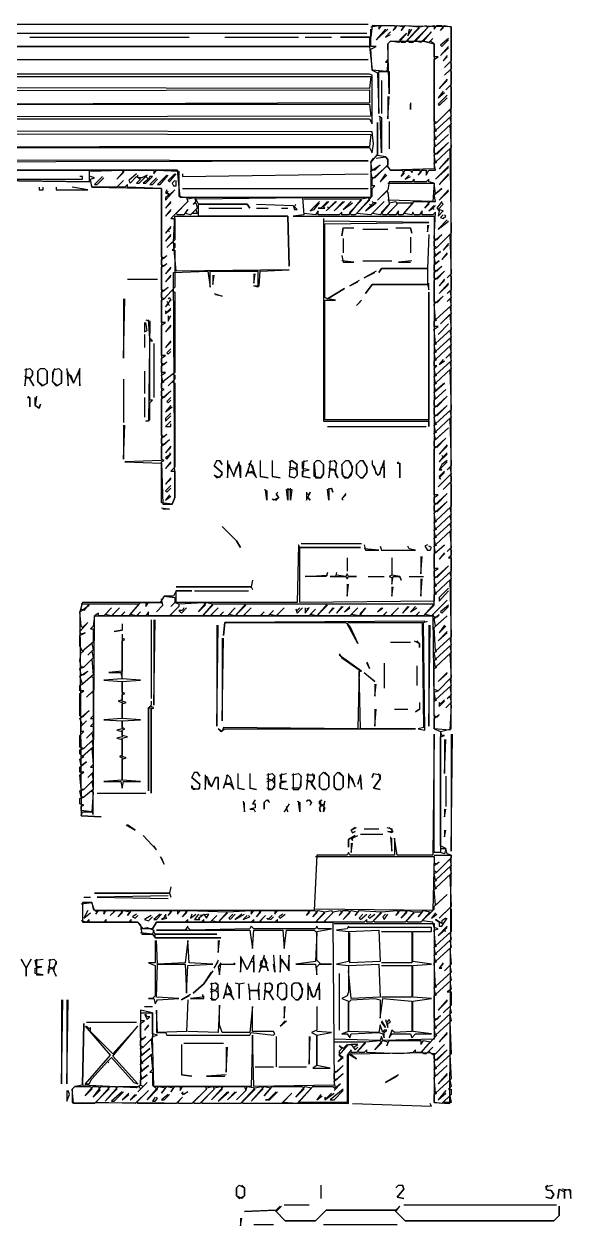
# Model space of a CAD drawing. Header units: metres. Extents: x 54 to 989, y 46 to 960.
# Drawn here: x 574 to 989, y 46 to 960 of the extents above; entities that cross this region are included whole.
import ezdxf

# ---------------------------------------------------------------- set-up
doc = ezdxf.new("R2010")
doc.units = ezdxf.units.M
doc.layers.add('A-FURN', color=2, linetype='Continuous')
doc.layers.add('A-WALL', color=1, linetype='Continuous')

msp = doc.modelspace()

# ---------------------------------------------------------------- linework, layer by layer
at = {"layer": 'A-FURN'}
for points in [[(221, 960), (835, 960)], [(848, 956), (841, 948), (850, 956)], [(852, 954), (848, 950), (852, 952)], [(866, 956), (865, 951), (868, 956)], [(578, 950), (699, 950)], [(726, 950), (782, 950)], [(787, 950), (807, 950)], [(896, 949), (890, 944), (891, 943), (896, 948)], [(896, 943), (890, 936), (896, 942)], [(220, 933), (835, 933), (221, 932)], [(895, 936), (892, 932), (895, 935)], [(217, 930), (217, 869), (219, 877), (837, 876), (836, 867), (220, 866), (836, 866), (838, 862), (839, 869), (838, 878), (218, 879), (219, 888), (836, 888), (838, 884), (838, 921), (836, 922), (219, 922), (218, 930)], [(218, 920), (837, 920), (836, 911), (218, 912)], [(895, 918), (889, 911), (895, 917)], [(218, 909), (836, 910), (836, 900), (556, 899), (836, 899), (837, 890), (219, 889), (219, 899), (481, 900), (218, 901)], [(850, 905), (850, 888), (851, 905)], [(892, 909), (888, 904), (893, 908)], [(895, 906), (888, 899), (889, 898), (895, 904)], [(220, 857), (360, 855), (835, 856), (231, 857)], [(896, 852), (886, 842), (896, 851)], [(896, 858), (889, 850), (896, 857)], [(559, 844), (558, 842), (618, 842), (618, 844), (616, 844)], [(633, 844), (627, 838), (629, 838), (634, 843)], [(659, 846), (653, 841), (654, 839), (659, 844), (662, 842), (659, 839), (661, 839), (666, 844), (668, 842), (664, 839), (666, 839), (671, 844), (669, 844), (668, 842), (666, 844), (667, 845), (663, 843), (660, 843), (660, 845)], [(674, 843), (669, 838), (671, 838), (675, 842)], [(682, 845), (675, 838), (677, 838), (683, 845)], [(688, 846), (683, 841), (684, 840), (689, 846)], [(688, 841), (686, 839), (687, 837), (689, 837), (689, 841)], [(694, 846), (694, 844), (835, 846)], [(848, 846), (844, 840), (849, 845)], [(866, 845), (863, 842), (867, 844)], [(896, 846), (889, 838), (896, 845)], [(585, 836), (585, 834), (588, 834), (588, 836)], [(598, 836), (598, 834), (622, 834), (610, 836)], [(682, 834), (681, 832), (684, 830), (681, 828), (681, 826), (688, 834), (684, 830), (682, 832), (683, 833)], [(694, 835), (835, 835)], [(896, 834), (889, 826), (896, 833)], [(685, 825), (681, 820), (685, 824)], [(750, 823), (778, 822), (779, 819), (781, 819), (779, 821), (780, 823)], [(798, 825), (791, 818), (794, 819), (798, 824)], [(804, 825), (799, 820), (797, 820), (802, 820), (801, 821), (805, 825)], [(810, 825), (805, 820), (804, 821), (805, 820), (803, 818), (811, 825)], [(816, 825), (809, 818), (817, 825)], [(822, 825), (816, 819), (823, 824)], [(838, 825), (839, 824), (837, 822), (836, 823), (837, 822), (833, 818), (841, 824), (839, 824)], [(891, 825), (887, 820), (889, 818), (888, 814), (892, 818), (888, 819), (892, 823), (891, 824)], [(685, 819), (681, 814), (685, 818)], [(750, 820), (759, 820)], [(769, 820), (774, 820)], [(885, 822), (881, 818), (884, 820), (885, 819), (884, 820), (886, 822)], [(892, 815), (890, 813), (892, 812), (894, 814), (893, 815)], [(685, 806), (681, 801), (683, 803), (684, 802), (683, 803), (685, 805)], [(880, 807), (880, 802), (881, 807)], [(895, 811), (888, 804), (896, 810)], [(685, 800), (681, 795), (685, 799)], [(896, 793), (892, 788), (896, 792)], [(895, 786), (891, 781), (895, 785)], [(685, 775), (681, 770), (685, 774)], [(685, 769), (681, 764), (685, 768)], [(717, 769), (717, 762), (718, 769)], [(748, 770), (748, 763), (749, 770)], [(652, 766), (675, 766)], [(893, 766), (889, 761), (893, 765)], [(896, 763), (889, 755), (896, 762)], [(649, 751), (649, 706), (650, 751)], [(684, 752), (683, 751), (684, 752), (685, 750), (683, 748), (682, 749), (683, 748), (681, 745), (683, 747), (684, 746), (683, 747), (685, 751)], [(685, 744), (682, 741), (681, 742), (681, 740), (685, 743)], [(665, 733), (665, 726), (667, 727), (666, 733)], [(683, 738), (683, 734), (685, 738), (684, 737)], [(685, 731), (681, 726), (685, 730)], [(685, 719), (681, 714), (685, 718)], [(685, 713), (682, 710), (683, 709), (685, 711)], [(892, 705), (889, 701), (893, 704)], [(685, 670), (681, 665), (686, 669)], [(685, 676), (682, 673), (683, 672), (685, 674)], [(685, 664), (681, 660), (681, 658), (685, 662)], [(649, 655), (649, 629), (650, 655)], [(685, 658), (681, 654), (685, 654), (685, 656)], [(804, 654), (879, 654)], [(895, 640), (889, 633), (895, 639)], [(685, 639), (681, 634), (685, 638)], [(684, 634), (685, 633), (681, 630), (682, 629), (685, 633)], [(895, 634), (892, 631), (891, 632), (892, 631), (889, 627), (895, 633)], [(685, 627), (681, 622), (685, 626)], [(895, 628), (891, 625), (889, 621), (891, 621), (890, 622), (895, 627)], [(685, 615), (681, 610), (685, 614)], [(893, 620), (889, 616), (890, 614), (889, 615), (893, 619)], [(685, 609), (681, 605), (682, 604), (685, 607)], [(684, 602), (681, 598), (685, 601)], [(784, 565), (830, 565)], [(844, 563), (845, 560), (871, 560), (866, 561), (865, 563)], [(880, 564), (878, 563), (880, 560), (882, 560), (883, 562), (881, 563)], [(893, 558), (889, 553), (893, 557)], [(875, 555), (875, 542), (876, 555)], [(819, 534), (819, 525), (820, 534)], [(853, 532), (853, 525), (854, 532)], [(875, 538), (875, 525), (876, 538)], [(896, 531), (889, 524), (889, 521), (896, 529)], [(703, 529), (744, 529)], [(695, 516), (694, 514), (691, 514), (693, 512), (697, 516)], [(783, 516), (781, 514), (780, 515), (781, 512), (785, 516)], [(787, 516), (787, 512), (790, 516), (788, 515)], [(808, 516), (805, 512), (809, 516)], [(815, 517), (811, 512), (816, 517)], [(821, 517), (817, 513), (821, 516)], [(845, 516), (842, 513), (846, 516)], [(865, 517), (861, 512), (866, 517)], [(871, 517), (867, 513), (872, 516)], [(896, 518), (890, 513), (891, 512), (896, 517)], [(672, 507), (672, 442), (673, 507)], [(720, 503), (720, 426), (721, 503)], [(881, 503), (881, 426), (882, 503)], [(893, 503), (889, 497), (894, 502)], [(895, 498), (888, 491), (895, 497)], [(724, 493), (724, 430), (725, 493)], [(895, 467), (888, 460), (895, 466)], [(840, 458), (840, 449), (841, 458)], [(840, 439), (840, 426), (841, 439)], [(855, 439), (865, 439)], [(893, 446), (890, 443), (889, 444), (889, 441), (893, 445)], [(893, 416), (893, 390), (894, 416)], [(898, 420), (898, 331), (899, 420)], [(629, 375), (666, 375)], [(893, 363), (893, 357), (894, 363)], [(893, 347), (893, 342), (894, 347)], [(822, 337), (822, 330), (823, 337)], [(619, 296), (624, 296)], [(683, 297), (629, 296), (683, 295)], [(622, 286), (619, 280), (624, 284)], [(886, 284), (883, 280), (887, 283)], [(659, 283), (656, 281), (658, 280), (660, 282)], [(670, 282), (665, 279), (668, 278), (671, 281)], [(677, 283), (672, 279), (674, 279), (678, 283)], [(681, 283), (681, 281), (678, 279), (682, 280), (680, 282)], [(701, 283), (700, 280), (704, 283)], [(706, 283), (703, 279), (707, 279), (706, 280), (710, 283), (712, 280), (714, 283), (707, 282)], [(732, 283), (729, 280), (730, 279), (734, 283)], [(739, 283), (734, 279), (741, 283)], [(743, 282), (740, 279), (745, 281), (744, 282)], [(762, 282), (759, 279), (758, 280), (761, 279), (763, 281)], [(770, 283), (767, 281), (768, 280), (772, 283)], [(831, 283), (828, 280), (829, 279), (834, 283)], [(837, 283), (835, 281), (836, 280), (840, 283)], [(848, 283), (846, 281), (847, 279), (850, 283)], [(894, 280), (891, 278), (891, 276), (886, 279), (889, 277), (889, 274), (891, 274), (895, 280)], [(698, 274), (696, 271), (674, 271), (745, 271), (747, 257), (748, 271), (770, 271), (771, 257), (773, 271), (794, 271), (796, 269), (795, 247), (780, 245), (795, 245), (796, 237), (796, 243), (798, 245), (807, 245), (799, 245), (796, 248), (796, 270), (807, 272), (797, 272), (796, 274), (795, 272), (748, 272), (746, 274), (745, 272), (700, 271), (698, 273)], [(820, 274), (819, 272), (811, 271), (820, 270), (820, 247), (811, 245), (820, 244), (820, 224), (819, 221), (815, 219), (820, 217), (820, 194), (815, 192), (819, 192), (821, 189), (822, 192), (843, 193), (846, 192), (847, 189), (847, 193), (849, 195), (847, 195), (846, 193), (844, 199), (843, 193), (820, 194), (820, 216), (822, 218), (840, 219), (844, 218), (844, 204), (846, 219), (868, 217), (868, 194), (855, 193), (853, 195), (851, 189), (853, 192), (867, 192), (868, 189), (871, 192), (883, 192), (869, 194), (869, 217), (883, 219), (869, 220), (869, 244), (883, 245), (869, 247), (869, 270), (883, 270), (883, 273), (820, 273)], [(820, 270), (843, 271), (844, 247), (821, 246), (821, 269)], [(845, 270), (868, 270), (868, 246), (845, 246)], [(895, 274), (888, 267), (893, 271), (894, 270), (893, 271), (895, 273)], [(673, 263), (673, 246), (668, 246), (673, 244), (673, 221), (671, 219), (668, 219), (672, 219), (673, 215), (675, 218), (691, 219), (674, 220), (675, 245), (696, 245), (697, 223), (698, 244), (717, 245), (699, 246), (698, 263), (696, 246), (675, 245), (674, 263)], [(721, 263), (721, 254), (722, 263)], [(723, 246), (721, 243), (722, 237), (723, 245), (734, 245), (733, 246)], [(820, 244), (843, 245), (844, 220), (822, 219), (820, 240)], [(845, 244), (868, 244), (868, 220), (845, 220)], [(892, 246), (889, 242), (891, 242), (890, 243), (892, 245)], [(709, 222), (709, 220), (700, 219), (710, 219), (710, 221)], [(602, 218), (602, 154), (603, 218)], [(606, 218), (606, 154), (607, 218)], [(665, 213), (671, 213)], [(698, 218), (697, 194), (675, 193), (674, 210), (674, 193), (681, 193), (682, 191), (745, 191), (746, 193), (763, 191), (764, 192), (763, 194), (747, 194), (747, 213), (745, 193), (724, 193), (722, 199), (722, 214), (721, 193), (698, 194)], [(771, 213), (771, 204), (772, 213)], [(796, 213), (796, 195), (792, 193), (796, 191), (796, 168), (793, 166), (806, 166), (796, 168), (796, 191), (807, 193), (796, 194)], [(895, 218), (888, 210), (895, 217)], [(665, 207), (667, 203), (669, 205), (667, 205), (666, 207)], [(848, 203), (850, 197), (850, 200), (852, 201), (851, 203), (849, 201), (848, 202)], [(620, 198), (639, 176), (620, 154), (623, 154), (625, 158), (637, 171), (638, 170), (637, 171), (640, 174), (657, 155), (660, 154), (641, 175), (660, 198), (641, 177), (624, 194), (624, 197), (623, 196), (621, 198)], [(621, 201), (659, 201)], [(668, 199), (665, 195), (668, 198)], [(895, 193), (889, 186), (895, 192)], [(695, 185), (725, 185)], [(790, 190), (790, 169), (791, 190)], [(819, 184), (816, 181), (813, 183), (815, 181), (813, 179), (813, 176), (815, 174), (812, 171), (816, 174), (813, 176), (820, 184), (822, 184), (825, 180), (827, 182), (825, 180), (824, 182), (827, 184), (822, 184)], [(727, 182), (727, 163), (728, 182)], [(749, 167), (763, 167)], [(767, 167), (788, 167)], [(895, 162), (888, 154), (895, 161)], [(606, 149), (606, 141), (608, 146), (607, 149)], [(648, 148), (640, 141), (642, 141), (649, 148)], [(653, 147), (648, 142), (653, 146)], [(694, 148), (694, 146), (698, 148), (695, 146), (693, 147)], [(728, 148), (721, 141), (729, 148)], [(734, 148), (728, 142), (735, 148)], [(765, 148), (759, 142), (757, 142), (760, 142), (766, 148)], [(807, 147), (803, 143), (802, 144), (802, 142), (809, 147)], [(816, 150), (806, 142), (809, 142), (816, 149)], [(894, 149), (888, 142), (894, 147)], [(658, 146), (654, 142), (659, 146)], [(673, 144), (671, 141), (673, 141), (675, 143), (674, 144)], [(683, 146), (678, 142), (680, 142), (684, 146)], [(799, 146), (796, 142), (800, 145)], [(823, 139), (883, 137), (882, 139)], [(771, 62), (790, 62)], [(862, 62), (978, 62)], [(738, 52), (738, 46), (739, 52)], [(748, 47), (763, 47)], [(801, 47), (857, 47)]]:
    msp.add_lwpolyline(points, dxfattribs=at)
at = {"layer": 'A-WALL'}
for points in [[(481, 849), (623, 849), (623, 840), (551, 841), (624, 840), (625, 836), (678, 835), (678, 628), (650, 627), (678, 626), (679, 595), (686, 595), (688, 600), (687, 771), (713, 772), (715, 760), (715, 772), (751, 772), (751, 760), (748, 761), (752, 761), (753, 772), (775, 773), (689, 772), (687, 794), (688, 814), (774, 814), (775, 776), (774, 814), (706, 814), (706, 823), (743, 823), (745, 820), (743, 823), (706, 823), (704, 827), (785, 828), (786, 815), (778, 814), (885, 814), (885, 521), (783, 520), (783, 562), (829, 562), (783, 562), (782, 564), (781, 520), (689, 520), (689, 529), (701, 529), (689, 529), (687, 525), (680, 525), (677, 520), (618, 520), (616, 513), (617, 358), (632, 357), (617, 358), (618, 361), (625, 361), (626, 359), (627, 510), (884, 510), (885, 424), (890, 422), (890, 330), (885, 330), (885, 420), (884, 328), (857, 328), (855, 341), (855, 328), (821, 328), (820, 330), (819, 328), (796, 328), (794, 286), (627, 286), (625, 292), (618, 292), (618, 277), (660, 277), (662, 275), (663, 268), (671, 268), (673, 265), (723, 265), (673, 265), (673, 268), (720, 268), (673, 268), (671, 272), (674, 277), (808, 277), (809, 153), (748, 152), (747, 191), (746, 152), (672, 152), (671, 190), (675, 191), (671, 192), (671, 208), (662, 210), (662, 153), (659, 151), (618, 153), (619, 200), (618, 153), (612, 152), (610, 150), (610, 140), (820, 139), (820, 177), (826, 173), (821, 177), (882, 178), (885, 176), (885, 140), (897, 139), (898, 328), (895, 329), (894, 333), (890, 335), (890, 418), (893, 419), (891, 419), (890, 422), (898, 424), (898, 958), (838, 959), (837, 950), (814, 950), (836, 950), (836, 943), (218, 943)], [(429, 953), (834, 953)], [(837, 958), (843, 959), (843, 956), (845, 959), (855, 959), (856, 957), (854, 955), (857, 959), (862, 958), (860, 955), (863, 959), (874, 958), (863, 946), (860, 946), (859, 948), (864, 953), (858, 946), (852, 947), (850, 945), (850, 933), (848, 931), (850, 931), (849, 924), (838, 925), (837, 941), (841, 943), (837, 943), (837, 956)], [(874, 958), (879, 959), (880, 957), (869, 946), (866, 946), (865, 948), (874, 957)], [(880, 958), (885, 959), (885, 956), (887, 959), (891, 959), (892, 957), (890, 955), (893, 959), (898, 958), (898, 932), (893, 927), (897, 931), (898, 930), (898, 926), (893, 921), (897, 925), (898, 924), (898, 914), (894, 910), (897, 913), (898, 912), (898, 896), (887, 885), (885, 886), (885, 933), (888, 935), (885, 935), (885, 945), (882, 947), (884, 949), (881, 946), (877, 947), (883, 954), (875, 946), (871, 947), (880, 957)], [(218, 943), (836, 943), (838, 925), (842, 923), (843, 892), (843, 924), (851, 924), (851, 907), (850, 945), (852, 947), (877, 947), (885, 945), (885, 850), (852, 849), (850, 852), (850, 857), (848, 859), (842, 860), (842, 885), (842, 861), (837, 855), (837, 828), (692, 828), (690, 849), (218, 849)], [(845, 917), (845, 892)], [(867, 900), (867, 895), (867, 899)], [(843, 890), (845, 889), (845, 862), (844, 890)], [(897, 895), (898, 890), (886, 879), (885, 884), (887, 885)], [(897, 889), (898, 884), (886, 873), (885, 878), (887, 879)], [(851, 886), (851, 865)], [(897, 883), (898, 866), (886, 855), (885, 860), (896, 870), (887, 861), (885, 862), (885, 866), (896, 876), (886, 867), (885, 872), (887, 873)], [(897, 865), (898, 801), (887, 790), (885, 791), (885, 795), (891, 800), (887, 796), (885, 797), (886, 817), (884, 815), (876, 815), (876, 818), (874, 815), (870, 815), (869, 817), (868, 815), (862, 816), (870, 825), (880, 825), (881, 823), (878, 820), (882, 825), (886, 825), (885, 830), (891, 835), (886, 831), (885, 839), (881, 840), (881, 842), (879, 840), (870, 840), (870, 842), (868, 840), (851, 840), (850, 834), (842, 826), (849, 833), (850, 832), (851, 823), (844, 815), (838, 816), (847, 825), (837, 815), (826, 816), (838, 829), (838, 835), (840, 837), (838, 837), (838, 842), (849, 852), (852, 849), (861, 849), (862, 846), (860, 844), (863, 849), (867, 849), (868, 847), (869, 849), (874, 849), (875, 847), (873, 845), (876, 849), (879, 849), (879, 845), (881, 849), (886, 849), (885, 854), (887, 855)], [(841, 858), (848, 859), (850, 857), (850, 853), (840, 843), (838, 843), (837, 848), (844, 853), (840, 849), (838, 849), (837, 855), (839, 858)], [(624, 848), (648, 849), (649, 847), (644, 842), (650, 849), (672, 849), (672, 846), (674, 849), (691, 848), (691, 829), (697, 828), (698, 825), (685, 812), (688, 812), (688, 796), (682, 790), (686, 794), (688, 793), (688, 790), (686, 788), (688, 788), (688, 760), (680, 751), (678, 752), (678, 756), (683, 760), (680, 757), (678, 758), (678, 775), (682, 778), (680, 776), (678, 777), (678, 781), (682, 784), (680, 782), (678, 783), (678, 835), (652, 836), (652, 838), (650, 836), (646, 836), (645, 837), (649, 841), (644, 836), (625, 836), (624, 842), (627, 843), (624, 844)], [(850, 839), (885, 839), (884, 825), (850, 826)], [(698, 827), (703, 828), (704, 825), (702, 823), (704, 824), (705, 820), (700, 815), (696, 816), (698, 819), (695, 815), (690, 815), (689, 816), (698, 825)], [(786, 827), (830, 827), (820, 815), (815, 815), (815, 817), (813, 815), (797, 815), (797, 818), (795, 815), (786, 816)], [(830, 827), (835, 828), (836, 826), (825, 815), (822, 815), (821, 817), (830, 826)], [(851, 824), (856, 825), (857, 823), (849, 815), (846, 815), (845, 817), (851, 823)], [(857, 824), (869, 824), (861, 815), (858, 815), (858, 818), (856, 815), (851, 815), (850, 816), (857, 823)], [(704, 819), (705, 816), (701, 816)], [(714, 820), (739, 820)], [(801, 812), (801, 658), (881, 658), (881, 654), (881, 756), (881, 659), (802, 659), (802, 750), (810, 750), (804, 751), (817, 759), (804, 751), (802, 752), (802, 808), (881, 809), (801, 810)], [(816, 805), (815, 799), (816, 805), (824, 805)], [(856, 805), (867, 805), (868, 801), (867, 805)], [(816, 797), (816, 786)], [(831, 804), (850, 804)], [(881, 800), (880, 774), (845, 774), (843, 771), (845, 774), (880, 774), (880, 762), (838, 762), (833, 755), (838, 762), (880, 762), (881, 758), (881, 763)], [(867, 798), (867, 786)], [(897, 800), (898, 770), (895, 767), (897, 769), (898, 768), (898, 758), (895, 755), (897, 757), (898, 752), (895, 749), (897, 751), (898, 746), (886, 735), (885, 747), (892, 753), (887, 748), (885, 749), (885, 765), (893, 772), (887, 766), (885, 767), (885, 771), (891, 776), (887, 772), (885, 773), (885, 777), (889, 780), (886, 778), (885, 783), (890, 787), (886, 784), (885, 789), (887, 790)], [(815, 784), (816, 779), (824, 779), (815, 780)], [(831, 780), (853, 780)], [(868, 780), (858, 779), (867, 779)], [(841, 772), (832, 767), (840, 771)], [(828, 765), (821, 761), (827, 764)], [(686, 757), (688, 756), (688, 695), (679, 688), (678, 693), (681, 695), (678, 695), (678, 700), (682, 703), (680, 701), (678, 702), (678, 706), (681, 708), (678, 708), (678, 731), (681, 733), (678, 733), (678, 750), (680, 751)], [(718, 755), (724, 753), (719, 754)], [(830, 750), (826, 746), (829, 749)], [(897, 745), (898, 740), (890, 732), (897, 739), (898, 728), (886, 717), (885, 728), (888, 730), (885, 730), (885, 734), (887, 735)], [(666, 735), (669, 734), (668, 658), (666, 658), (669, 659), (669, 672), (671, 674), (669, 674), (669, 719), (671, 719), (669, 721), (668, 735)], [(896, 732), (888, 724)], [(665, 724), (665, 714)], [(897, 727), (898, 722), (886, 711), (885, 716), (887, 717)], [(672, 717), (672, 676)], [(897, 721), (898, 716), (886, 705), (885, 710), (887, 711)], [(897, 715), (898, 710), (894, 706), (897, 709), (898, 704), (886, 693), (885, 698), (887, 700), (885, 700), (885, 704), (887, 705)], [(574, 697), (578, 698), (580, 696), (580, 693), (578, 691), (574, 692)], [(575, 698), (574, 685), (575, 691), (577, 691), (581, 685), (578, 690), (580, 693), (580, 696), (578, 698)], [(586, 698), (589, 698), (591, 696), (591, 687), (588, 685), (584, 688), (584, 696)], [(586, 698), (584, 696), (584, 688), (587, 685), (591, 687), (591, 696), (589, 698)], [(596, 697), (600, 698), (602, 696), (602, 687), (599, 685), (595, 688), (596, 696)], [(597, 698), (595, 695), (595, 688), (598, 685), (602, 687), (602, 696), (600, 698)], [(606, 698), (607, 685), (607, 693), (609, 693), (611, 687), (615, 695), (616, 685), (616, 698), (611, 687), (606, 697)], [(665, 696), (665, 679)], [(897, 703), (898, 698), (886, 687), (885, 692), (887, 693)], [(897, 697), (898, 667), (886, 656), (885, 661), (895, 670), (887, 662), (885, 663), (885, 668), (895, 677), (887, 669), (885, 670), (885, 674), (894, 682), (886, 675), (885, 680), (893, 687), (886, 681), (885, 686), (887, 687)], [(649, 690), (649, 657)], [(686, 694), (688, 693), (688, 690), (683, 685), (686, 688), (688, 687), (688, 623), (685, 620), (688, 620), (688, 600), (686, 595), (678, 596), (678, 627), (680, 628), (678, 629), (678, 639), (684, 644), (680, 640), (678, 641), (678, 645), (682, 648), (680, 646), (678, 647), (678, 675), (685, 681), (680, 676), (678, 677), (678, 681), (680, 682), (678, 683), (678, 687), (680, 688)], [(577, 677), (576, 676), (578, 676), (578, 669), (578, 676)], [(583, 677), (582, 670), (585, 668), (586, 671), (585, 668), (582, 670), (582, 676)], [(665, 676), (665, 661)], [(897, 666), (898, 661), (886, 650), (885, 655), (887, 656)], [(897, 660), (898, 624), (895, 621), (897, 623), (898, 618), (888, 608), (897, 617), (898, 616), (898, 612), (892, 606), (897, 611), (898, 610), (898, 593), (886, 582), (885, 588), (895, 597), (887, 589), (885, 590), (885, 594), (895, 603), (887, 595), (885, 596), (885, 600), (888, 602), (885, 602), (885, 637), (894, 645), (887, 638), (885, 639), (885, 643), (896, 653), (886, 644), (885, 649), (887, 650)], [(720, 628), (718, 624), (724, 619), (722, 615), (718, 617), (720, 615), (724, 617), (724, 619), (718, 624), (720, 628), (722, 628), (724, 625), (722, 628)], [(728, 628), (728, 615), (729, 625), (733, 616), (735, 623), (737, 625), (738, 624), (738, 615), (737, 627), (733, 617), (728, 626)], [(746, 628), (742, 616), (743, 619), (747, 619), (750, 615), (746, 625)], [(744, 625), (745, 626), (747, 624), (748, 620), (744, 619), (744, 622)], [(753, 628), (753, 616), (759, 615), (753, 616)], [(762, 628), (762, 616), (768, 615), (762, 616)], [(775, 627), (777, 628), (781, 625), (780, 622), (775, 623)], [(776, 628), (775, 616), (779, 615), (781, 617), (781, 625), (777, 628)], [(775, 621), (779, 622), (781, 620), (781, 617), (779, 615), (775, 616)], [(786, 628), (785, 616), (791, 615), (785, 616), (785, 620), (790, 621), (785, 622), (785, 627), (789, 628)], [(796, 628), (798, 628), (801, 625), (801, 618), (799, 615), (794, 616), (794, 626)], [(796, 628), (794, 626), (795, 615), (799, 615), (801, 618), (801, 625), (798, 628)], [(805, 627), (809, 628), (811, 626), (810, 621), (805, 622)], [(806, 628), (805, 615), (806, 621), (809, 621), (812, 615), (810, 618), (811, 626), (809, 628)], [(818, 628), (820, 628), (823, 623), (822, 617), (820, 615), (816, 616), (815, 625)], [(818, 628), (815, 625), (815, 618), (817, 615), (820, 615), (823, 620), (822, 626), (820, 628)], [(829, 628), (831, 628), (834, 623), (834, 619), (831, 615), (829, 615), (826, 618), (826, 625)], [(829, 628), (826, 625), (826, 618), (829, 615), (831, 615), (834, 619), (834, 623), (831, 628)], [(838, 628), (838, 625), (842, 617), (844, 618), (845, 623), (847, 623), (847, 615), (847, 628), (843, 617), (841, 618), (840, 623), (838, 625)], [(858, 627), (857, 626), (859, 626), (859, 615), (859, 626)], [(756, 606), (758, 605), (758, 598), (757, 606)], [(766, 604), (765, 602), (767, 600), (763, 598), (762, 599), (765, 598), (767, 600), (765, 603)], [(774, 607), (774, 598), (773, 606), (777, 606), (776, 598), (776, 607)], [(788, 604), (788, 598), (789, 600), (791, 598), (789, 600), (791, 604), (790, 602), (788, 603)], [(805, 607), (805, 598), (804, 606), (807, 607), (808, 604), (807, 607)], [(818, 603), (815, 599), (816, 598), (815, 599), (818, 602)], [(678, 592), (684, 591), (679, 591)], [(897, 592), (898, 587), (886, 576), (885, 581), (887, 582)], [(897, 586), (898, 581), (886, 570), (885, 575), (887, 576)], [(724, 578), (735, 567), (738, 562), (735, 567)], [(897, 580), (898, 575), (886, 564), (885, 569), (887, 570)], [(897, 574), (898, 562), (895, 559), (897, 561), (898, 560), (898, 556), (896, 554), (898, 554), (898, 544), (886, 533), (885, 538), (896, 548), (887, 539), (885, 540), (885, 544), (888, 546), (885, 546), (885, 557), (893, 564), (886, 558), (885, 563), (887, 564)], [(832, 564), (833, 560), (843, 560), (832, 561)], [(819, 554), (819, 544)], [(853, 554), (853, 541), (851, 540), (853, 539), (853, 534), (854, 540), (859, 540), (860, 537), (859, 540), (853, 541)], [(804, 543), (803, 540), (787, 540), (804, 541)], [(811, 543), (810, 540), (806, 540), (818, 540), (819, 538), (820, 540), (826, 540), (820, 540), (819, 542), (818, 540), (811, 541)], [(835, 540), (847, 540)], [(866, 540), (877, 540)], [(897, 543), (898, 538), (886, 527), (885, 532), (887, 533)], [(747, 537), (746, 532), (689, 532), (746, 532), (747, 530)], [(897, 537), (898, 494), (886, 483), (885, 501), (895, 510), (886, 502), (885, 508), (889, 511), (887, 509), (885, 509), (884, 511), (895, 522), (883, 510), (878, 511), (885, 518), (885, 526), (887, 527)], [(680, 525), (688, 524), (688, 520), (685, 517), (688, 520), (691, 519), (691, 517), (684, 510), (668, 510), (668, 513), (666, 510), (661, 510), (660, 511), (662, 513), (659, 510), (654, 511), (662, 520), (666, 520), (666, 517), (668, 520), (678, 520), (679, 518), (674, 513), (679, 518), (678, 523)], [(623, 519), (661, 519), (653, 510), (649, 510), (648, 511), (650, 513), (647, 510), (642, 510), (641, 511), (646, 516), (640, 510), (635, 511), (640, 516), (634, 510), (630, 510), (630, 512), (627, 510), (626, 502), (624, 500), (626, 500), (626, 490), (618, 483), (616, 487), (616, 495), (620, 497), (617, 496), (616, 498), (622, 505), (618, 501), (617, 502), (616, 513), (623, 518)], [(617, 519), (623, 519), (619, 514), (617, 515)], [(691, 519), (710, 520), (711, 518), (706, 513), (712, 520), (717, 519), (709, 510), (686, 510), (685, 511), (691, 517)], [(717, 519), (742, 519), (734, 510), (729, 511), (734, 516), (728, 510), (724, 510), (723, 511), (725, 513), (722, 510), (717, 510), (716, 511), (721, 516), (715, 510), (711, 510), (710, 511), (717, 518)], [(742, 519), (804, 519), (796, 510), (791, 511), (795, 515), (790, 510), (767, 510), (766, 511), (771, 516), (765, 510), (760, 511), (763, 514), (759, 510), (755, 510), (754, 511), (756, 513), (753, 510), (742, 510), (741, 511), (746, 516), (740, 510), (736, 510), (735, 511), (742, 518)], [(804, 519), (885, 519), (877, 510), (873, 510), (872, 511), (874, 513), (871, 510), (854, 510), (853, 511), (858, 516), (852, 510), (848, 510), (847, 511), (849, 513), (846, 510), (830, 510), (829, 512), (833, 516), (828, 510), (822, 511), (827, 516), (821, 510), (798, 510), (797, 511), (804, 518)], [(648, 504), (648, 499), (642, 498), (648, 499)], [(670, 507), (670, 447)], [(878, 506), (726, 505), (725, 495), (726, 505), (818, 505), (821, 502), (827, 489), (819, 504), (820, 505), (876, 505), (877, 425), (873, 424), (878, 423), (877, 505), (880, 506)], [(648, 496), (648, 468), (638, 467), (647, 467), (648, 462), (634, 461), (648, 460), (648, 446), (645, 445), (648, 444), (648, 432), (634, 431), (648, 430), (648, 424), (644, 423), (648, 422), (648, 418), (644, 417), (648, 416), (648, 404), (646, 403), (648, 402), (648, 385), (634, 384), (647, 384), (648, 379), (649, 384), (662, 384), (648, 385), (648, 401), (651, 402), (648, 403), (648, 417), (652, 418), (648, 419), (648, 423), (650, 424), (648, 425), (648, 430), (662, 431), (648, 432), (648, 443), (651, 444), (648, 445), (648, 450), (650, 451), (648, 452), (648, 460), (662, 461), (648, 462), (648, 491), (650, 492), (648, 493)], [(625, 489), (626, 484), (622, 480), (625, 483), (626, 478), (619, 471), (617, 471), (616, 476), (617, 482), (619, 483)], [(852, 490), (867, 490)], [(870, 491), (874, 489), (874, 486), (874, 489), (872, 491)], [(897, 493), (898, 488), (886, 477), (885, 482), (887, 483)], [(897, 487), (898, 482), (886, 471), (885, 476), (887, 477)], [(625, 477), (626, 465), (618, 458), (616, 464), (622, 468), (619, 465), (617, 465), (616, 470), (619, 471)], [(813, 481), (815, 478), (828, 469), (827, 424), (725, 425), (724, 422), (721, 424), (723, 422), (726, 424), (871, 424), (829, 424), (828, 468), (830, 468), (813, 480)], [(897, 481), (898, 463), (888, 453), (885, 454), (885, 470), (887, 471)], [(832, 467), (840, 460), (835, 464)], [(834, 475), (836, 470), (834, 474)], [(847, 474), (847, 455)], [(872, 472), (872, 457)], [(624, 464), (626, 463), (626, 453), (621, 448), (625, 452), (626, 451), (626, 434), (624, 432), (626, 432), (626, 428), (624, 426), (626, 426), (626, 422), (621, 417), (625, 421), (626, 416), (619, 409), (616, 410), (616, 419), (619, 422), (617, 422), (617, 426), (621, 430), (618, 427), (616, 432), (623, 438), (618, 433), (616, 434), (616, 451), (619, 453), (616, 453), (616, 457), (618, 458)], [(897, 462), (898, 457), (886, 446), (885, 452), (888, 453)], [(897, 456), (898, 450), (895, 447), (897, 449), (898, 444), (894, 440), (897, 443), (898, 442), (897, 423), (885, 424), (885, 432), (889, 435), (887, 433), (885, 434), (885, 445), (887, 446)], [(670, 445), (670, 442), (668, 440), (668, 377), (668, 440), (670, 440), (670, 375), (670, 439), (672, 440), (670, 441)], [(874, 444), (874, 439), (871, 437), (874, 439)], [(625, 415), (626, 410), (618, 403), (616, 405), (616, 408), (619, 409)], [(625, 409), (626, 397), (624, 395), (626, 395), (626, 391), (622, 387), (625, 390), (626, 385), (619, 378), (617, 378), (616, 389), (619, 391), (616, 391), (616, 395), (621, 399), (617, 396), (616, 401), (619, 403)], [(625, 384), (626, 378), (619, 372), (617, 372), (616, 377), (619, 378)], [(703, 391), (701, 387), (707, 382), (706, 378), (701, 379), (701, 381), (702, 378), (707, 379), (707, 382), (701, 387), (703, 391), (705, 391), (707, 388), (705, 391)], [(711, 389), (711, 378), (712, 388), (716, 380), (719, 387), (721, 387), (721, 378), (721, 387), (719, 387), (716, 380), (714, 382), (713, 387)], [(728, 389), (725, 379), (726, 382), (730, 382), (733, 378), (730, 387)], [(727, 388), (728, 389), (730, 387), (731, 383), (727, 382), (727, 385)], [(736, 390), (736, 379), (741, 378), (736, 379)], [(745, 390), (745, 379), (750, 378), (745, 379)], [(758, 389), (762, 390), (764, 388), (762, 385), (758, 386)], [(758, 384), (762, 385), (764, 382), (762, 378), (758, 379)], [(759, 390), (759, 378), (762, 378), (764, 380), (764, 388), (762, 390)], [(769, 390), (768, 379), (774, 378), (768, 379), (768, 383), (773, 384), (769, 384), (768, 389), (773, 390)], [(777, 389), (782, 390), (784, 388), (783, 379), (777, 379)], [(778, 390), (778, 378), (782, 378), (784, 381), (784, 388), (782, 390)], [(789, 390), (788, 378), (789, 384), (791, 384), (795, 378), (792, 382), (794, 386), (793, 390)], [(788, 389), (794, 389), (794, 386), (792, 384), (788, 385)], [(801, 391), (805, 388), (805, 380), (803, 378), (800, 378), (798, 380), (798, 388)], [(801, 391), (798, 388), (798, 380), (800, 378), (803, 378), (805, 380), (805, 388), (802, 391)], [(812, 391), (816, 388), (816, 380), (814, 378), (811, 378), (809, 380), (809, 388)], [(812, 391), (809, 388), (809, 380), (811, 378), (814, 378), (816, 380), (816, 388), (813, 391)], [(820, 390), (820, 379), (821, 388), (825, 380), (823, 386), (820, 389)], [(829, 389), (827, 382), (829, 388), (830, 378), (829, 388)], [(839, 390), (838, 387), (839, 390), (844, 389), (844, 386), (839, 379), (844, 378), (839, 379), (844, 386), (843, 390)], [(894, 388), (894, 365)], [(624, 377), (626, 376), (625, 361), (617, 362), (617, 365), (619, 366), (616, 367), (616, 371), (619, 372)], [(740, 369), (741, 361), (741, 368)], [(749, 370), (747, 367), (749, 367), (749, 364), (745, 363), (748, 363), (749, 361)], [(758, 370), (756, 368), (756, 363), (756, 368), (758, 370), (760, 368), (759, 370)], [(775, 367), (771, 361), (773, 363), (774, 361), (773, 365)], [(781, 369), (783, 368), (783, 361), (782, 369)], [(789, 370), (788, 369), (790, 370), (792, 368), (791, 366), (792, 368), (790, 370)], [(799, 370), (798, 362), (799, 361), (798, 364), (800, 366), (802, 364), (801, 361), (802, 369), (801, 366), (798, 367), (798, 369), (800, 370)], [(651, 351), (658, 347), (652, 351)], [(825, 349), (822, 347), (823, 345), (825, 346), (823, 345), (822, 347), (826, 349)], [(832, 348), (843, 348)], [(849, 349), (853, 348), (853, 345), (850, 346), (854, 346), (851, 349)], [(664, 343), (674, 332), (672, 335)], [(825, 343), (820, 340), (820, 334), (820, 340), (822, 341), (823, 339), (823, 341), (827, 343)], [(829, 344), (846, 344)], [(852, 342), (853, 331), (853, 341)], [(890, 333), (894, 333), (893, 329), (890, 330)], [(677, 327), (680, 321), (678, 326)], [(795, 327), (885, 327), (884, 286), (795, 287)], [(885, 328), (898, 328), (898, 326), (887, 315), (885, 316), (885, 320), (889, 323), (887, 321), (885, 322)], [(897, 325), (898, 320), (886, 309), (885, 314), (887, 315)], [(897, 313), (898, 289), (889, 280), (897, 288), (898, 287), (898, 270), (886, 259), (885, 271), (888, 272), (885, 273), (884, 277), (876, 278), (885, 287), (885, 289), (895, 298), (886, 290), (885, 302), (887, 303)], [(897, 319), (898, 314), (886, 303), (885, 308), (887, 309)], [(685, 304), (684, 299), (627, 299), (684, 299), (685, 296)], [(617, 291), (625, 292), (626, 287), (629, 285), (628, 283), (630, 286), (634, 286), (634, 283), (636, 286), (641, 286), (642, 285), (639, 282), (643, 286), (647, 286), (648, 284), (645, 281), (649, 286), (654, 285), (652, 282), (655, 286), (684, 286), (685, 284), (683, 282), (686, 286), (690, 286), (690, 283), (692, 286), (696, 286), (697, 284), (694, 281), (698, 286), (728, 285), (721, 277), (716, 278), (720, 282), (715, 277), (710, 277), (710, 279), (708, 277), (698, 277), (698, 279), (696, 277), (674, 277), (671, 272), (664, 272), (660, 277), (655, 277), (655, 279), (653, 277), (636, 277), (636, 279), (634, 277), (623, 277), (623, 279), (621, 277), (617, 278)], [(728, 285), (746, 286), (746, 283), (748, 286), (752, 286), (753, 284), (750, 281), (754, 286), (764, 286), (764, 283), (766, 286), (789, 286), (790, 284), (788, 282), (791, 286), (795, 286), (796, 284), (793, 281), (797, 286), (802, 285), (795, 277), (766, 277), (766, 279), (764, 277), (754, 277), (753, 278), (757, 282), (752, 277), (748, 277), (748, 279), (746, 277), (723, 277), (722, 278), (728, 284)], [(802, 285), (807, 286), (808, 284), (801, 277), (797, 277), (796, 278), (802, 284)], [(808, 285), (814, 286), (815, 284), (813, 282), (816, 286), (820, 286), (821, 284), (816, 279), (822, 286), (827, 285), (825, 282), (828, 286), (845, 285), (838, 277), (834, 277), (834, 279), (832, 277), (803, 277), (802, 278), (808, 284)], [(845, 285), (857, 286), (858, 284), (856, 282), (859, 286), (863, 286), (864, 284), (860, 280), (865, 286), (870, 285), (863, 277), (840, 277), (839, 278), (845, 284)], [(870, 285), (876, 285), (873, 281), (877, 286), (882, 285), (875, 277), (865, 277), (864, 278), (870, 284)], [(809, 276), (885, 276), (885, 188), (846, 187), (845, 190), (844, 187), (809, 188)], [(662, 272), (667, 273), (672, 271), (671, 268), (662, 269)], [(897, 269), (898, 264), (886, 253), (885, 258), (887, 259)], [(897, 263), (898, 258), (886, 247), (885, 252), (887, 253)], [(897, 257), (898, 245), (893, 240), (897, 244), (898, 239), (886, 228), (885, 246), (887, 247)], [(571, 249), (575, 242), (575, 236), (575, 242), (579, 249), (575, 242), (572, 248)], [(583, 249), (583, 237), (588, 237), (582, 238), (582, 242), (587, 243), (583, 243), (582, 248), (588, 249)], [(592, 248), (596, 249), (598, 247), (598, 245), (595, 242), (592, 243)], [(593, 249), (592, 238), (592, 241), (595, 242), (598, 236), (596, 240), (598, 247), (596, 249)], [(721, 248), (718, 242), (721, 247)], [(748, 252), (743, 241), (738, 251), (738, 239), (739, 249), (743, 241), (746, 247), (748, 247), (748, 239), (748, 251)], [(756, 252), (752, 239), (754, 243), (758, 243), (759, 240), (756, 250)], [(756, 250), (758, 246), (757, 243), (753, 244), (754, 248)], [(763, 252), (764, 239), (763, 245)], [(768, 252), (768, 239), (769, 249), (775, 240), (775, 252), (774, 242), (768, 250)], [(717, 240), (710, 230), (702, 223), (710, 230), (716, 239)], [(813, 238), (813, 195)], [(897, 238), (898, 233), (886, 222), (885, 227), (887, 228)], [(715, 230), (719, 231), (721, 229), (719, 225), (715, 226)], [(716, 231), (716, 218), (719, 218), (721, 220), (721, 229), (719, 231)], [(728, 231), (725, 219), (726, 222), (730, 222), (733, 218), (728, 229)], [(727, 228), (728, 229), (730, 227), (731, 223), (727, 222), (727, 226)], [(734, 231), (737, 230), (737, 219), (737, 230), (741, 231)], [(752, 231), (751, 225), (745, 225), (744, 230), (745, 218), (745, 225), (751, 225), (752, 218), (752, 226)], [(756, 230), (760, 231), (762, 229), (762, 226), (760, 224), (756, 225)], [(757, 231), (756, 218), (757, 224), (759, 224), (763, 218), (760, 223), (762, 226), (762, 229), (760, 231)], [(768, 230), (771, 231), (773, 229), (773, 220), (771, 218), (769, 218), (766, 221), (767, 230)], [(769, 231), (766, 229), (766, 221), (769, 218), (773, 220), (773, 229), (771, 231)], [(779, 231), (782, 231), (785, 226), (784, 220), (782, 218), (780, 218), (777, 221), (777, 229)], [(779, 231), (777, 229), (777, 221), (780, 218), (782, 218), (785, 223), (784, 229), (782, 231)], [(789, 231), (789, 218), (790, 228), (793, 220), (795, 221), (796, 226), (798, 226), (798, 218), (798, 231), (794, 220), (792, 221), (791, 227), (789, 229)], [(897, 232), (898, 226), (895, 224), (898, 224), (898, 214), (892, 208), (897, 213), (898, 208), (886, 197), (885, 202), (890, 206), (887, 203), (885, 204), (885, 221), (887, 222)], [(700, 222), (693, 218), (699, 221)], [(715, 224), (719, 225), (721, 223), (721, 220), (719, 218), (715, 219)], [(662, 208), (671, 208), (671, 189), (664, 182), (662, 183), (662, 187), (666, 190), (664, 188), (662, 189), (662, 200), (665, 202), (662, 202)], [(772, 202), (768, 198), (773, 202)], [(845, 202), (848, 197), (845, 201)], [(897, 207), (898, 202), (886, 191), (885, 196), (887, 197)], [(897, 201), (898, 177), (886, 166), (885, 171), (895, 180), (887, 172), (885, 173), (885, 176), (893, 184), (886, 177), (883, 177), (881, 179), (884, 182), (879, 177), (877, 177), (876, 179), (887, 191)], [(670, 188), (671, 177), (663, 170), (662, 175), (669, 181), (663, 176), (662, 181), (664, 182)], [(693, 184), (693, 161), (701, 160), (693, 161)], [(765, 190), (765, 167)], [(809, 186), (833, 186), (826, 178), (822, 178), (822, 180), (819, 176), (819, 140), (782, 140), (793, 152), (808, 152), (810, 150), (809, 149), (814, 154), (810, 151), (809, 156), (816, 162), (811, 157), (809, 158), (809, 162), (816, 168), (811, 163), (809, 164)], [(833, 186), (844, 187), (845, 185), (840, 180), (846, 187), (850, 186), (849, 183), (851, 187), (875, 187), (875, 184), (877, 187), (882, 186), (875, 178), (871, 178), (871, 180), (869, 178), (860, 177), (834, 178), (834, 180), (832, 178), (828, 178), (827, 179), (833, 185)], [(670, 176), (671, 165), (669, 163), (671, 163), (671, 153), (675, 150), (667, 142), (676, 152), (681, 151), (678, 147), (682, 152), (687, 151), (685, 148), (688, 152), (692, 152), (692, 149), (694, 152), (711, 152), (712, 150), (701, 139), (691, 139), (690, 140), (694, 144), (689, 139), (660, 139), (659, 140), (668, 149), (658, 139), (628, 140), (639, 152), (643, 152), (644, 150), (635, 141), (645, 152), (661, 152), (662, 150), (660, 148), (667, 155), (664, 152), (662, 153), (662, 157), (667, 161), (663, 158), (662, 163), (668, 168), (663, 164), (662, 169), (664, 170)], [(897, 176), (898, 158), (886, 147), (885, 159), (895, 168), (886, 160), (885, 165), (887, 166)], [(727, 161), (712, 160), (726, 160)], [(858, 161), (848, 155), (857, 160)], [(897, 157), (898, 152), (896, 150), (898, 150), (898, 146), (891, 139), (885, 140), (885, 146), (887, 147)], [(612, 152), (624, 152), (625, 150), (620, 145), (626, 152), (630, 152), (631, 149), (626, 144), (632, 152), (637, 152), (638, 150), (627, 139), (611, 139), (610, 150)], [(712, 151), (717, 152), (718, 150), (707, 139), (703, 139), (702, 140), (712, 150)], [(718, 151), (723, 152), (724, 150), (716, 142), (725, 152), (741, 152), (742, 149), (735, 142), (742, 149), (743, 152), (749, 151), (738, 139), (709, 139), (708, 140), (718, 150)], [(749, 151), (754, 152), (755, 150), (746, 141), (756, 152), (761, 151), (756, 145), (762, 152), (785, 152), (786, 150), (780, 144), (787, 152), (792, 151), (781, 139), (770, 140), (777, 147), (769, 139), (740, 139), (739, 140), (749, 150)], [(897, 145), (898, 140), (892, 140)], [(737, 77), (741, 75), (741, 69), (739, 67), (735, 69), (735, 75)], [(737, 77), (735, 75), (735, 69), (737, 67), (741, 69), (741, 75), (739, 77)], [(799, 77), (799, 67)], [(858, 77), (856, 75), (858, 77), (861, 77), (862, 74), (857, 68), (862, 67), (857, 68), (862, 74), (861, 77)], [(971, 77), (970, 74), (974, 73), (976, 70), (974, 67), (970, 68), (974, 67), (976, 70), (974, 73), (971, 73), (970, 76), (975, 77)], [(980, 74), (979, 67), (980, 74), (984, 72), (984, 67), (984, 73), (988, 74), (989, 67), (989, 73), (982, 74)], [(768, 61), (765, 58), (741, 57), (764, 58), (772, 50), (795, 50), (803, 58), (855, 58), (863, 50), (976, 50), (980, 54), (980, 61), (980, 54), (976, 50), (863, 50), (856, 57), (859, 61), (856, 58), (803, 58), (795, 50), (772, 50), (765, 57), (769, 61)]]:
    msp.add_lwpolyline(points, dxfattribs=at)

doc.saveas('drawing.dxf')
